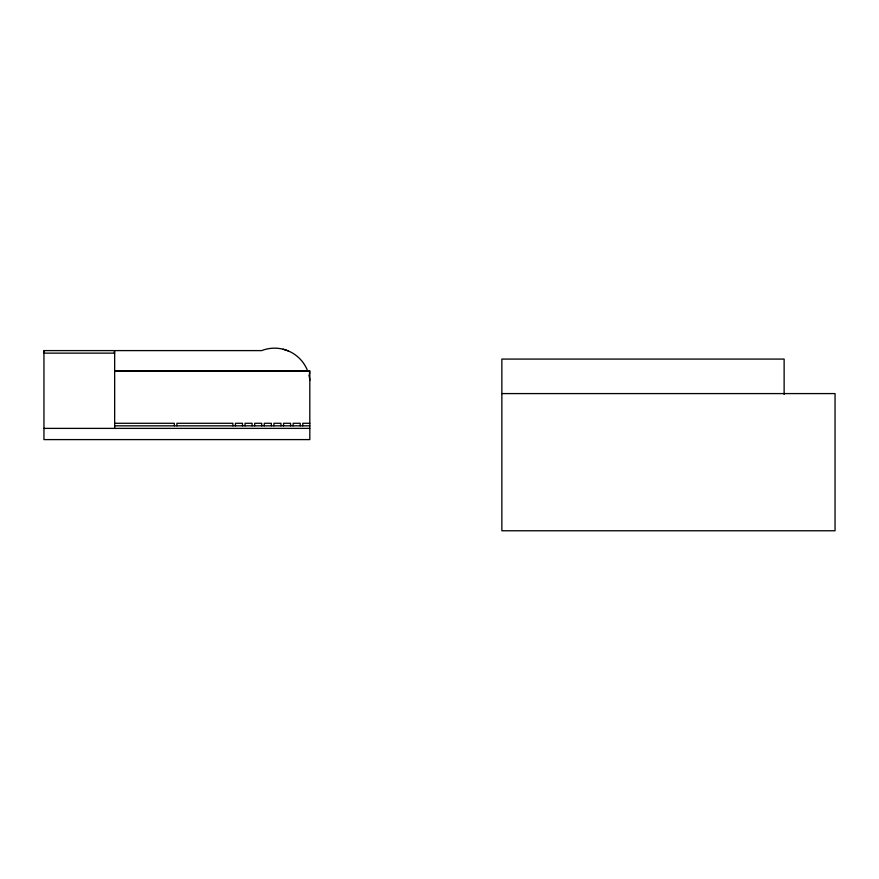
<?xml version="1.0" encoding="UTF-8"?>
<svg xmlns="http://www.w3.org/2000/svg" width="879" height="879" viewBox="0 0 879 879"><rect width="100%" height="100%" fill="white"/><g stroke="black" fill="none" stroke-linecap="round" stroke-linejoin="round"><path stroke-width="1.32" d="M43.95 353.138L114.655 353.138M114.655 370.674L309.815 370.674L309.815 439.599L43.95 439.599L43.95 350.6L261.689 350.6A35.391 35.391 0 0 1 307.189 369.806M114.94 371.246L179.426 371.246M179.997 371.246L244.483 371.246M245.043 371.246L309.54 371.246L309.54 373.784M501.865 393.583L835.05 393.583L835.05 530.762L501.865 530.762L501.865 359.082L784.134 359.082L784.134 394.407M114.655 423.282L174.339 423.282L174.339 425.832M309.815 423.282L302.75 423.282L302.75 425.832M114.655 425.832L309.815 425.832M43.95 428.381L309.815 428.381M283.159 349.227L288.345 350.952M300.2 425.832L300.2 423.282L293.136 423.282L293.136 425.832M290.586 425.832L290.586 423.282L283.51 423.282L283.51 425.832M280.972 425.832L280.972 423.282L273.896 423.282L273.896 425.832M271.347 425.832L271.347 423.282L264.282 423.282L264.282 425.832M261.733 425.832L261.733 423.282L254.668 423.282L254.668 425.832M252.119 425.832L252.119 423.282L245.043 423.282L245.043 425.832M242.505 425.832L242.505 423.282L235.429 423.282L235.429 425.832M232.891 425.832L232.891 423.282L176.888 423.282L176.888 425.832M114.655 350.6L114.655 428.381M114.38 350.6L114.38 353.138M44.236 350.6L44.236 353.138M308.914 374.992A35.391 35.391 0 0 1 309.815 380.376"/></g></svg>
